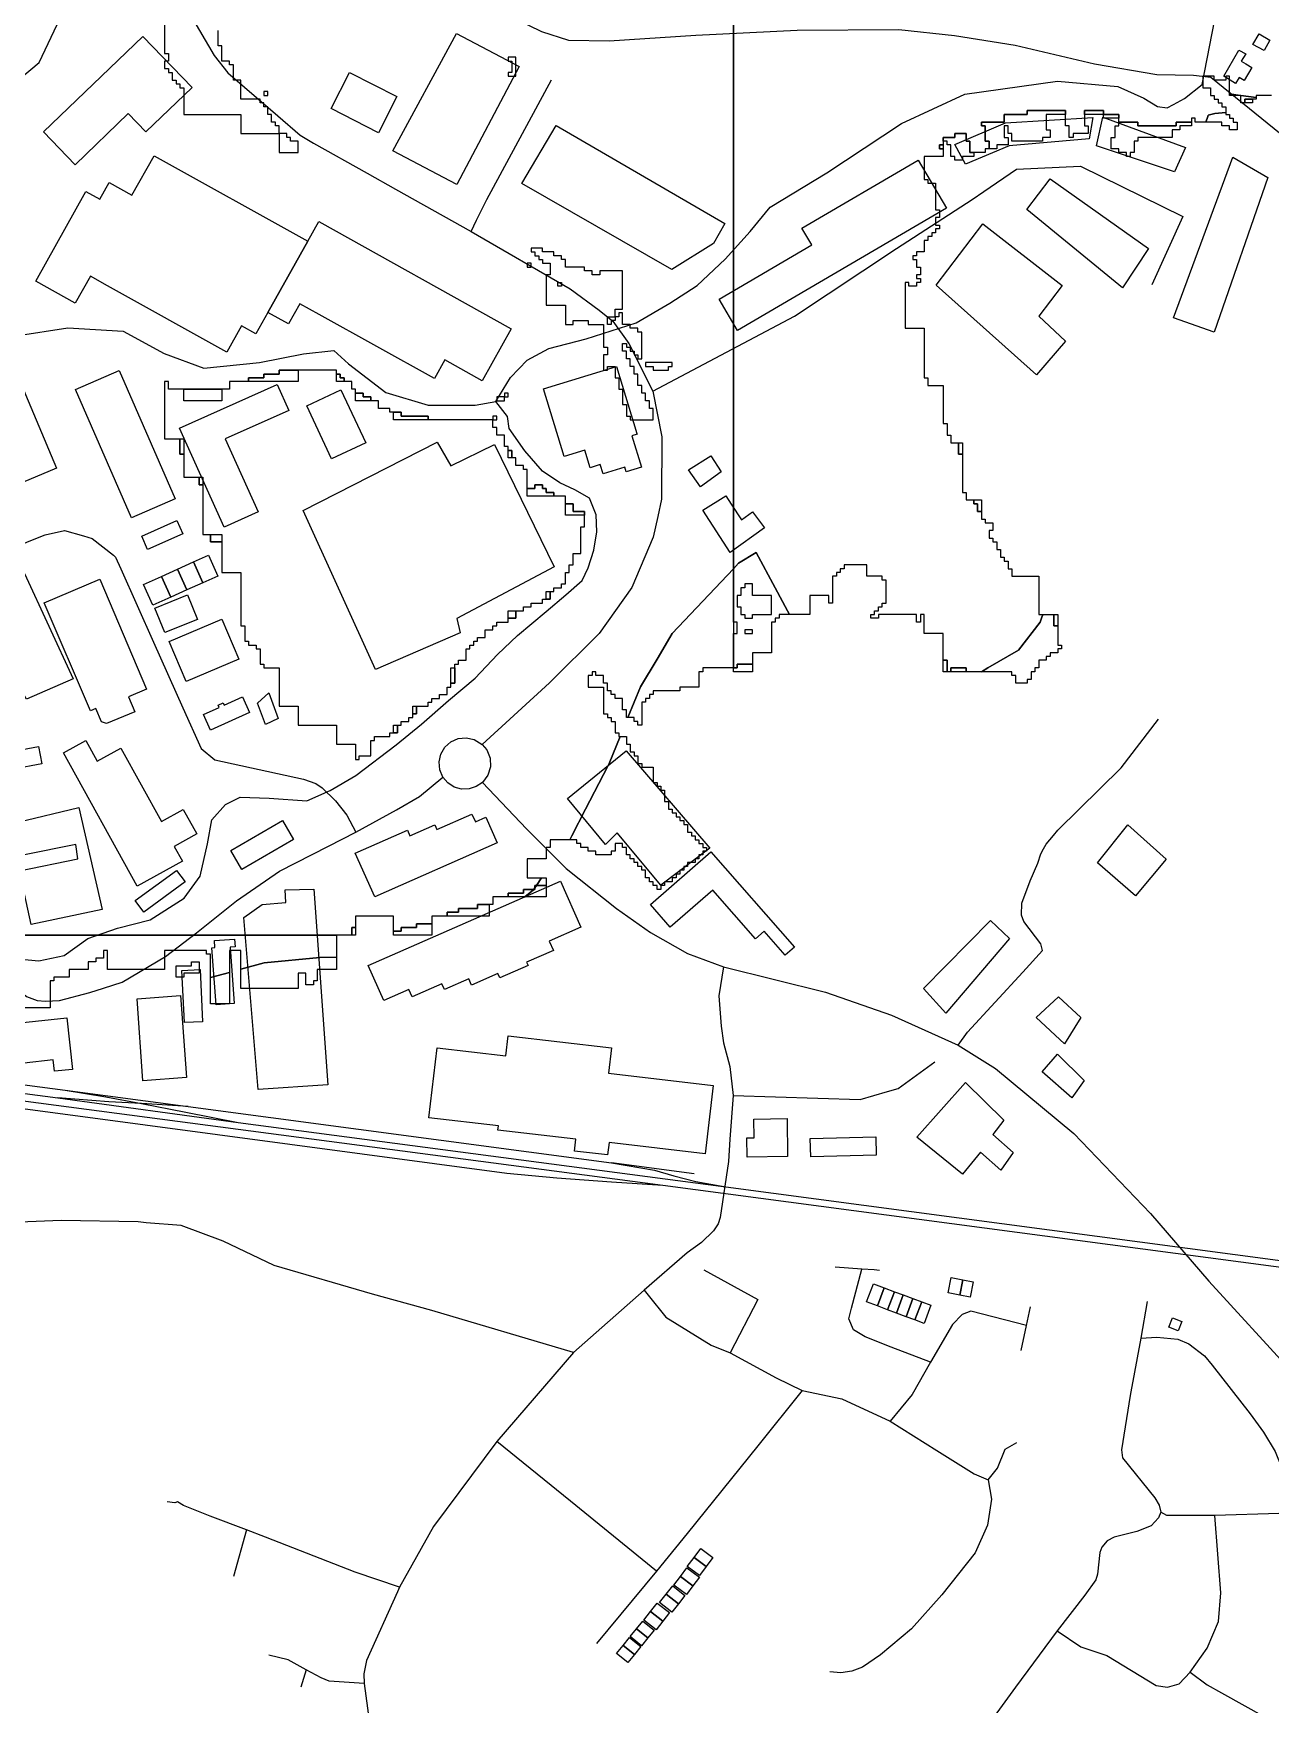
# Model space of a CAD drawing. Header units: metres. Extents: x 553506 to 563855, y 142925 to 150243.
# Drawn here: x 559633 to 560282, y 145597 to 146472 of the extents above; entities that cross this region are included whole.
import ezdxf

# ---------------------------------------------------------------- set-up
doc = ezdxf.new("R2010")
doc.units = ezdxf.units.M
for name, color, linetype in [('C-BUILDINGS', 8, 'Continuous'), ('C-FLOOD_ZONE_3', 150, 'Continuous'), ('C-RAILWAYS', 250, 'Continuous'), ('C-ROADS', 33, 'Continuous'), ('C-WATERWAYS', 5, 'Continuous')]:
    doc.layers.add(name, color=color, linetype=linetype)

msp = doc.modelspace()

# ---------------------------------------------------------------- linework, layer by layer
at = {"layer": 'C-BUILDINGS'}
for points in [[(559716.4156, 146444.1566), (559692.1954, 146420.8323), (559682.9035, 146430.438), (559655.1181, 146403.6864), (559638.5217, 146420.834), (559690.5275, 146470.8985), (559716.4156, 146444.1566)], [(559855.0717, 146393.3528), (559821.6347, 146410.9442), (559854.8803, 146472.3361), (559887.7467, 146455.0944), (559855.0717, 146393.3528)], [(560278.1006, 146463.5829), (560272.1956, 146466.5818), (560275.58, 146472.1968), (560281.1234, 146468.9082), (560278.1006, 146463.5829)], [(560266.1772, 146457.9687), (560268.4733, 146456.5489), (560271.6298, 146454.6774), (560267.7105, 146447.8215), (560265.1291, 146449.4216), (560263.0733, 146446.2745), (560256.9564, 146450.0126), (560264.8717, 146463.7267), (560268.5898, 146461.7837), (560266.1772, 146457.9687)], [(559814.0032, 146420.4456), (559789.2034, 146433.0859), (559798.8958, 146451.9854), (559823.6889, 146439.3338), (559814.0032, 146420.4456)], [(560188.3389, 146428.44), (560186.4456, 146417.162), (560144.5332, 146413.6073), (560121.5754, 146403.9099), (560116.0021, 146414.2207), (560142.6652, 146425.5249), (560188.3389, 146428.44)], [(560231.2536, 146399.8495), (560190.3069, 146413.5427), (560193.5858, 146428.6036), (560236.8518, 146412.7457), (560231.2536, 146399.8495)], [(559989.6159, 146362.4029), (559967.7932, 146348.8016), (559889.1092, 146393.7774), (559907.1991, 146424.1797), (559995.4656, 146372.858), (559989.6159, 146362.4029)], [(559749.8154, 146315.0414), (559742.2789, 146319.2368), (559734.5471, 146305.418), (559672.0781, 146340.183), (559663.0545, 146345.2004), (559655.1635, 146331.0985), (559634.4543, 146342.6312), (559660.7248, 146389.5698), (559667.9695, 146385.5322), (559672.8924, 146394.322), (559684.8553, 146387.6596), (559696.4432, 146408.3652), (559776.9662, 146363.5551), (559756.1162, 146326.3004), (559749.8154, 146315.0414)], [(560035.9004, 146370.422), (560096.7647, 146406.0974), (560111.6214, 146380.8724), (560002.1993, 146316.7389), (559992.519, 146333.177), (560041.0765, 146361.6347), (560035.9004, 146370.422)], [(560251.8788, 146315.9271), (560230.6271, 146323.5005), (560261.7709, 146407.5349), (560280.111, 146396.8879), (560251.8788, 146315.9271)], [(560203.8793, 146339.1278), (560153.8327, 146380.2289), (560166.087, 146396.3264), (560217.4956, 146359.7644), (560203.8793, 146339.1278)], [(559782.717, 146373.8287), (559883.6308, 146317.6673), (559868.393, 146290.4368), (559848.7934, 146301.3466), (559843.3405, 146291.6164), (559783.0409, 146325.1787), (559772.8642, 146330.8391), (559766.9477, 146320.2709), (559756.1162, 146326.3004), (559776.9662, 146363.5551), (559782.717, 146373.8287)], [(560160.0729, 146324.295), (560173.9906, 146311.2615), (560158.7786, 146293.5693), (560106.2959, 146340.5829), (560130.8052, 146372.7665), (560172.3272, 146340.3925), (560160.0729, 146324.295)], [(559645.3706, 146244.7266), (559617.5505, 146233.0107), (559596.1229, 146283.654), (559623.9427, 146295.3698), (559645.3706, 146244.7266)], [(559707.5317, 146228.6722), (559684.6222, 146218.7224), (559655.3015, 146285.9153), (559678.2038, 146295.8648), (559707.5317, 146228.6722)], [(559949.4931, 146262.9209), (559949.618, 146262.5018), (559946.7916, 146261.6347), (559951.8351, 146245.197), (559943.8545, 146242.756), (559943.1073, 146245.1924), (559931.7458, 146241.7224), (559930.2821, 146246.5073), (559924.9961, 146244.8959), (559922.1476, 146254.1786), (559911.285, 146250.8578), (559900.4421, 146286.2363), (559938.7595, 146297.9244), (559949.4931, 146262.9209)], [(559767.0653, 146274.8755), (559733.7781, 146259.9617), (559750.9585, 146221.8081), (559733.1905, 146213.8433), (559709.8495, 146265.7067), (559760.898, 146288.5628), (559767.0653, 146274.8755)], [(559807.4067, 146257.9214), (559789.4778, 146249.5173), (559776.4258, 146277.2479), (559794.3479, 146285.6406), (559807.4067, 146257.9214)], [(559851.8836, 146245.8487), (559874.7962, 146257.0348), (559906.0527, 146192.9083), (559855.1195, 146165.8806), (559856.8545, 146158.4441), (559812.4374, 146139.11), (559774.5757, 146222.4867), (559844.739, 146258.348), (559851.8836, 146245.8487)], [(559993.6149, 146242.7246), (559982.779, 146234.9524), (559976.5049, 146243.7389), (559988.1648, 146251.1027), (559993.6149, 146242.7246)], [(559998.8229, 146225.7243), (560004.3259, 146217.6706), (560010.0422, 146221.8554), (560016.298, 146213.4356), (559998.3634, 146200.5007), (559983.9922, 146222.7138), (559996.006, 146230.1665), (559998.8229, 146225.7243)], [(559711.4674, 146210.2743), (559693.0918, 146202.057), (559689.9512, 146209.0491), (559708.3268, 146217.2664), (559711.4674, 146210.2743)], [(559725.032, 146199.1208), (559729.9415, 146188.0989), (559722.0833, 146184.6381), (559717.1763, 146195.5821), (559725.032, 146199.1208)], [(559616.6609, 146184.4232), (559628.5099, 146189.5438), (559654.1328, 146134.2227), (559629.6778, 146123.5797), (559626.6715, 146128.9511), (559620.9963, 146126.8048), (559603.7393, 146142.2291), (559598.0379, 146156.2426), (559623.8025, 146167.9502), (559616.6609, 146184.4232)], [(559708.7758, 146191.7929), (559713.6811, 146180.9044), (559705.2173, 146177.1243), (559700.3131, 146187.9794), (559708.7758, 146191.7929)], [(559722.0833, 146184.6381), (559713.6811, 146180.9044), (559708.7758, 146191.7929), (559717.1763, 146195.5821), (559722.0833, 146184.6381)], [(559692.511, 146128.9265), (559682.9715, 146124.8792), (559686.2984, 146117.0692), (559671.5472, 146110.8122), (559668.8464, 146111.7522), (559665.8671, 146118.7272), (559663.0576, 146117.538), (559638.9137, 146174.0959), (559667.9738, 146186.4291), (559692.511, 146128.9265)], [(559705.2173, 146177.1243), (559695.8095, 146172.892), (559690.9053, 146183.7471), (559700.3131, 146187.9794), (559705.2173, 146177.1243)], [(559719.1766, 146165.4266), (559702.047, 146158.5168), (559696.8291, 146171.3655), (559713.9583, 146178.2864), (559719.1766, 146165.4266)], [(559740.8883, 146144.6207), (559713.3036, 146132.9673), (559704.4143, 146153.9046), (559731.9989, 146165.558), (559740.8883, 146144.6207)], [(559729.9883, 146120.4416), (559732.7335, 146121.6733), (559733.2669, 146120.4878), (559742.8338, 146124.7808), (559746.4919, 146116.6695), (559726.0203, 146107.4743), (559722.3399, 146115.6294), (559730.5064, 146119.3002), (559729.9883, 146120.4416)], [(559761.4568, 146113.5732), (559754.8004, 146110.3723), (559750.7069, 146121.464), (559756.5389, 146126.8875), (559761.4568, 146113.5732)], [(559621.8828, 146096.2362), (559635.8454, 146098.8402), (559637.5568, 146089.6778), (559622.7389, 146086.9137), (559623.838, 146081.0267), (559616.4603, 146079.6511), (559612.3364, 146101.6382), (559620.583, 146103.1854), (559621.8828, 146096.2362)], [(559666.659, 146091.2164), (559679.0156, 146098.0111), (559700.2833, 146059.5392), (559711.7392, 146065.8386), (559718.8308, 146053.0147), (559706.9758, 146046.5026), (559711.274, 146038.7228), (559687.6472, 146025.7234), (559649.0174, 146095.5988), (559660.6865, 146102.016), (559666.659, 146091.2164)], [(559961.918, 146026.1952), (559939.1994, 146053.6913), (559932.9435, 146047.5087), (559913.1289, 146071.5895), (559943.8657, 146096.5644), (559987.7243, 146045.5521), (559961.918, 146026.1952)], [(559669.2719, 146013.4215), (559632.0019, 146005.5301), (559625.8721, 146033.7766), (559656.439, 146039.9572), (559655.4589, 146047.4172), (559628.6143, 146042.0868), (559625.0826, 146059.1951), (559657.1049, 146066.9234), (559669.2719, 146013.4215)], [(559769.5429, 146050.0946), (559742.3827, 146034.4475), (559736.6399, 146044.3749), (559763.7931, 146060.0218), (559769.5429, 146050.0946)], [(559830.5363, 146052.1137), (559843.5273, 146057.849), (559844.6482, 146055.3128), (559863, 146063.4075), (559864.8202, 146059.3015), (559870.3117, 146061.7317), (559876.2382, 146048.3821), (559812.0694, 146020.0528), (559801.9082, 146042.965), (559829.2428, 146055.0229), (559830.5363, 146052.1137)], [(560210.8111, 146020.5479), (560190.7649, 146037.8757), (560206.6482, 146057.8371), (560226.7249, 146039.7536), (560210.8111, 146020.5479)], [(560031.995, 145993.6848), (560027.1881, 145989.4838), (560016.1657, 146002.0625), (560011.5695, 145998.0573), (559989.1839, 146023.6048), (559966.8909, 146004.168), (559956.5144, 146015.9989), (559988.1968, 146043.6302), (560031.995, 145993.6848)], [(559712.745, 146027.85), (559691.0039, 146012.0043), (559686.5413, 146018.0984), (559708.2823, 146033.9441), (559712.745, 146027.85)], [(559765.1708, 146023.8034), (559780.1075, 146024.1008), (559787.4935, 145921.5122), (559750.9585, 145919.2077), (559743.4603, 146009.2272), (559753.1582, 146016.0619), (559765.5466, 146017.1148), (559765.1708, 146023.8034)], [(559920.0747, 146004.1355), (559903.5358, 145996.8873), (559905.7185, 145991.9245), (559891.6774, 145985.7668), (559892.4451, 145984.021), (559877.6794, 145977.5515), (559876.6408, 145979.9121), (559862.8687, 145973.8742), (559861.4318, 145977.124), (559848.66, 145971.529), (559847.3285, 145974.5372), (559831.6728, 145967.6728), (559829.9496, 145971.5815), (559816.7777, 145965.8072), (559808.7254, 145984.0993), (559909.456, 146028.2465), (559920.0747, 146004.1355)], [(560144.7272, 145998.2762), (560111.4265, 145959.0739), (560099.6436, 145972.0294), (560134.6773, 146007.6906), (560144.7272, 145998.2762)], [(559728.112, 145997.1973), (559738.5726, 145997.9453), (559738.8658, 145993.9143), (559736.3745, 145993.7367), (559738.4942, 145964.2415), (559728.9548, 145963.5554), (559726.8048, 145993.3502), (559728.3749, 145993.4658), (559728.112, 145997.1973)], [(559721.9091, 145954.644), (559712.426, 145954.1712), (559711.0369, 145981.541), (559720.5196, 145982.0249), (559721.9091, 145954.644)], [(559713.3912, 145925.3636), (559690.6488, 145923.7219), (559687.5383, 145966.6535), (559710.2805, 145968.2952), (559713.3912, 145925.3636)], [(560173.4593, 145943.0432), (560158.7694, 145956.8094), (560170.4404, 145967.6465), (560182.0325, 145956.7776), (560173.4593, 145943.0432)], [(559653.6409, 145929.6619), (559644.3005, 145928.6483), (559643.6531, 145934.6272), (559628.4503, 145932.9863), (559626.1734, 145954.0513), (559650.7099, 145956.6944), (559653.6409, 145929.6619)], [(559881.9643, 145947.2778), (559936.1904, 145940.9293), (559934.6248, 145927.6359), (559989.4615, 145921.229), (559985.2526, 145885.4599), (559934.8589, 145891.3484), (559934.0827, 145884.8244), (559916.7302, 145886.8554), (559917.4598, 145893.0775), (559876.5986, 145897.8609), (559876.8529, 145900.028), (559840.4002, 145904.2922), (559844.7212, 145940.9884), (559880.7243, 145936.7771), (559881.9643, 145947.2778)], [(560177.3423, 145914.7271), (560161.9051, 145928.459), (560169.8703, 145937.6891), (560183.8123, 145923.9107), (560177.3423, 145914.7271)], [(560135.9219, 145895.4725), (560146.7197, 145886.0814), (560140.2495, 145876.8979), (560129.4518, 145886.2891), (560120.061, 145874.7663), (560096.1921, 145894.2347), (560121.5675, 145922.7166), (560141.6842, 145903.1314), (560135.9219, 145895.4725)], [(560028.3963, 145883.9761), (560007.1574, 145883.6821), (560007.0167, 145893.8171), (560010.8894, 145893.882), (560010.7476, 145903.6052), (560028.1203, 145903.8456), (560028.3963, 145883.9761)], [(560074.9281, 145884.6462), (560040.5261, 145883.9086), (560040.3181, 145893.5073), (560074.727, 145894.245), (560074.9281, 145884.6462)], [(560075.4739, 145805.8185), (560069.8329, 145807.9579), (560073.4022, 145817.318), (560079.0362, 145815.1785), (560075.4739, 145805.8185)], [(560080.8536, 145803.7601), (560075.4739, 145805.8185), (560079.0362, 145815.1785), (560084.4288, 145813.1539), (560080.8536, 145803.7601)], [(560089.0138, 145811.4602), (560085.434, 145801.9884), (560080.8536, 145803.7601), (560084.4288, 145813.1539), (560089.0138, 145811.4602)], [(560118.7195, 145811.4173), (560112.5566, 145812.572), (560114.0697, 145820.5771), (560120.2326, 145819.4224), (560118.7195, 145811.4173)], [(560124.1651, 145810.3849), (560118.7195, 145811.4173), (560120.2326, 145819.4224), (560125.7135, 145818.38), (560124.1651, 145810.3849)], [(560090.5304, 145800.0436), (560085.434, 145801.9884), (560089.0138, 145811.4602), (560094.0655, 145809.6031), (560090.5304, 145800.0436)], [(560098.7004, 145807.8776), (560095.1361, 145798.3618), (560090.5304, 145800.0436), (560094.0655, 145809.6031), (560098.7004, 145807.8776)], [(560099.9408, 145796.5748), (560095.1361, 145798.3618), (560098.7004, 145807.8776), (560103.4412, 145806.1221), (560099.9408, 145796.5748)], [(560235.0325, 145797.5238), (560233.0169, 145792.6306), (560228.1286, 145794.6262), (560230.1439, 145799.5306), (560235.0325, 145797.5238)], [(559982.2198, 145664.5028), (559975.8755, 145669.2359), (559979.3877, 145673.9197), (559985.7321, 145669.1866), (559982.2198, 145664.5028)], [(559985.7321, 145669.1866), (559979.3877, 145673.9197), (559982.907, 145678.6036), (559989.2443, 145673.8703), (559985.7321, 145669.1866)], [(559978.7936, 145659.0761), (559975.3886, 145654.5404), (559968.8438, 145659.4231), (559972.2484, 145663.9699), (559978.7936, 145659.0761)], [(559982.1982, 145663.6229), (559978.7936, 145659.0761), (559972.2484, 145663.9699), (559975.6604, 145668.5058), (559982.1982, 145663.6229)], [(559968.2896, 145659.0274), (559974.6579, 145653.9723), (559971.1779, 145649.6012), (559964.8095, 145654.6563), (559968.2896, 145659.0274)], [(559966.5221, 145645.0266), (559963.0238, 145640.5659), (559956.5723, 145645.5962), (559960.0706, 145650.0568), (559966.5221, 145645.0266)], [(559964.8095, 145654.6563), (559971.1779, 145649.6012), (559967.6975, 145645.2412), (559961.3291, 145650.2964), (559964.8095, 145654.6563)], [(559949.2079, 145636.5855), (559952.4876, 145640.6498), (559958.4847, 145635.8391), (559955.2049, 145631.7747), (559949.2079, 145636.5855)], [(559963.0238, 145640.5659), (559959.5256, 145636.1052), (559953.0737, 145641.1466), (559956.5723, 145645.5962), (559963.0238, 145640.5659)], [(559951.5022, 145627.3634), (559948.1232, 145623.1179), (559942.2284, 145627.7871), (559945.6075, 145632.0326), (559951.5022, 145627.3634)], [(559945.9281, 145632.5211), (559949.2079, 145636.5855), (559955.2049, 145631.7747), (559951.9321, 145627.7106), (559945.9281, 145632.5211)], [(559948.1232, 145623.1179), (559944.7441, 145618.8724), (559938.8494, 145623.5416), (559942.2284, 145627.7871), (559948.1232, 145623.1179)]]:
    msp.add_lwpolyline(points, close=True, dxfattribs=at)
at = {"layer": 'C-FLOOD_ZONE_3'}
for points in [[(560000, 146491.6596), (560000, 146362.4942), (560000, 146347.6771), (560000, 146346.2088), (560000, 146339.6427), (560000, 146299.8018), (560000, 146222.913), (560000, 146191.9716), (559967.94, 146157.97), (559966.7661, 146156), (559960, 146144.6457), (559951.35, 146130.13), (559944.7445, 146114), (559944, 146114), (559944, 146118), (559942, 146118), (559942, 146124), (559938, 146124), (559938, 146126), (559936, 146126), (559936, 146128), (559934, 146128), (559934, 146132), (559932, 146132), (559932, 146136), (559928, 146136), (559928, 146138), (559926, 146138), (559926, 146136), (559924, 146136), (559924, 146130), (559932, 146130), (559932, 146118), (559932, 146116), (559934, 146116), (559934, 146114), (559936, 146114), (559936, 146112), (559938, 146112), (559938, 146106), (559940, 146106), (559940, 146104), (559940.6493, 146104), (559934.9161, 146090), (559934.31, 146088.52), (559922.5855, 146066), (559915.2967, 146052), (559914.2555, 146050), (559904, 146050), (559904, 146046), (559902, 146046), (559902, 146040), (559892, 146040), (559892, 146030), (559899.4158, 146030), (559896.7949, 146026), (559896, 146026), (559896, 146024.7868), (559895.4845, 146024), (559890, 146024), (559890, 146022), (559882, 146022), (559882, 146020), (559876, 146020), (559874, 146020), (559874, 146016), (559872, 146016), (559866, 146016), (559866, 146014), (559860, 146014), (559856, 146014), (559856, 146012), (559850, 146012), (559850, 146010), (559842, 146010), (559842, 146006), (559840, 146006), (559834, 146006), (559834, 146004), (559826, 146004), (559826, 146002), (559822, 146002), (559822, 146010), (559816, 146010), (559812, 146010), (559804, 146010), (559802, 146010), (559802, 146004), (559800, 146004), (559800, 146000), (559796, 146000), (559792, 146000), (559774, 146000), (559770, 146000), (559742, 146000), (559696, 146000), (559695.7933, 146000), (559683.4113, 146000), (559682, 146000), (559679.9741, 146000), (559678.1356, 146000), (559650, 146000), (559644.2889, 146000), (559625.1013, 146000)], [(560282, 146440), (560278, 146440), (560274, 146440), (560274, 146438.8424), (560266, 146439.9508), (560266, 146440), (560265.645, 146440), (560260, 146440.7822), (560260, 146448), (560260, 146450), (560258, 146450), (560258, 146448), (560252, 146448), (560252, 146450), (560250, 146450), (560248, 146450), (560246, 146450), (560246, 146444), (560250, 146444), (560250, 146440), (560252, 146440), (560252, 146438), (560254, 146438), (560254, 146436), (560256, 146436), (560256, 146434), (560258, 146434), (560258, 146431.1024), (560252.36, 146430.42), (560248.8003, 146429.6714), (560248.61, 146428.91), (560247.5591, 146426), (560242, 146426), (560242, 146428), (560240, 146428), (560240, 146426), (560238, 146426), (560232, 146426), (560232, 146424), (560212, 146424), (560212, 146426), (560202, 146426), (560202, 146428), (560202, 146430), (560194, 146430), (560194, 146432), (560184, 146432), (560184, 146430), (560184, 146424), (560186, 146424), (560186, 146420), (560178, 146420), (560178, 146418), (560176, 146418), (560176, 146424), (560174, 146424), (560174, 146430), (560174, 146432), (560154, 146432), (560154, 146430), (560142, 146430), (560142, 146426), (560130, 146426), (560130, 146424), (560132, 146424), (560132, 146416), (560134, 146416), (560134, 146412), (560132, 146412), (560132, 146410), (560126, 146410), (560124, 146410), (560124, 146416), (560122, 146416), (560122, 146420), (560116, 146420), (560116, 146418), (560110, 146418), (560110, 146416), (560110, 146414), (560108, 146414), (560108, 146412), (560110, 146412), (560110, 146408), (560100, 146408), (560100, 146396), (560102, 146396), (560102, 146394), (560106, 146394), (560106, 146380), (560108, 146380), (560108, 146376), (560106, 146376), (560106, 146372), (560108, 146372), (560108, 146370), (560106, 146370), (560106, 146368), (560104, 146368), (560104, 146366), (560102, 146366), (560102, 146364), (560100, 146364), (560100, 146360), (560100, 146358), (560098, 146358), (560096, 146358), (560096, 146356), (560094, 146356), (560094, 146354), (560096, 146354), (560096, 146350), (560098, 146350), (560098, 146346), (560096, 146346), (560096, 146344), (560098, 146344), (560098, 146342), (560096, 146342), (560096, 146340), (560092, 146340), (560092, 146342), (560090, 146342), (560090, 146318), (560092, 146318), (560100, 146318), (560100, 146294), (560100, 146292), (560102, 146292), (560102, 146288), (560104, 146288), (560110, 146288), (560110, 146286), (560110, 146272), (560110, 146268), (560112, 146268), (560112, 146262), (560114, 146262), (560114, 146258), (560118, 146258), (560118, 146252), (560120, 146252), (560120, 146244), (560120, 146234), (560120, 146232), (560122, 146232), (560122, 146228), (560124, 146228), (560126, 146228), (560126, 146226), (560128, 146226), (560128, 146222), (560130, 146222), (560130, 146220), (560130, 146218), (560132, 146218), (560132, 146216), (560134, 146216), (560136, 146216), (560136, 146212), (560134, 146212), (560134, 146208), (560136, 146208), (560136, 146206), (560138, 146206), (560138, 146204), (560138, 146202), (560140, 146202), (560140, 146200), (560140, 146198), (560142, 146198), (560142, 146196), (560144, 146196), (560144, 146192), (560146, 146192), (560146, 146190), (560146, 146188), (560160, 146188), (560160, 146184), (560160, 146170), (560160, 146168), (560162.1473, 146168), (560161.4953, 146166), (560160.84, 146163.99), (560149.47, 146149.36), (560133.409, 146140), (560129.9772, 146138), (560126, 146138), (560124, 146138), (560122, 146138), (560122, 146138), (560122, 146140), (560114, 146140), (560114, 146138), (560112, 146138), (560112, 146144), (560110, 146144), (560110, 146152), (560110, 146154), (560110, 146158), (560108, 146158), (560100, 146158), (560100, 146168), (560098, 146168), (560098, 146164), (560096, 146164), (560096, 146168), (560092, 146168), (560090, 146168), (560088, 146168), (560084, 146168), (560082, 146168), (560080, 146168), (560076, 146168), (560076, 146166), (560072, 146166), (560072, 146168), (560074, 146168), (560074, 146170), (560076, 146170), (560076, 146172), (560078, 146172), (560078, 146174), (560080, 146174), (560080, 146186), (560078, 146186), (560078, 146188), (560070, 146188), (560070, 146194), (560058, 146194), (560058, 146192), (560056, 146192), (560056, 146190), (560054, 146190), (560054, 146188), (560052, 146188), (560052, 146174), (560050, 146174), (560050, 146178), (560046, 146178), (560040, 146178), (560040, 146176), (560040, 146168), (560029.4775, 146168), (560028.4039, 146170), (560022, 146181.9296), (560021.9622, 146182), (560012.0189, 146200.5233), (560002.78, 146194.92), (560000, 146191.9716), (560000, 146222.913), (560000, 146299.8018), (560000, 146339.6427), (560000, 146346.2088), (560000, 146347.6771), (560000, 146362.4942), (560000, 146491.6596)], [(559702, 146480), (559702, 146462), (559704, 146462), (559704, 146458), (559702, 146458), (559702, 146454), (559704, 146454), (559704, 146452), (559706, 146452), (559706, 146448), (559708, 146448), (559708, 146446), (559710, 146446), (559710, 146444), (559712, 146444), (559712, 146430), (559742, 146430), (559742, 146420), (559762, 146420), (559762, 146424), (559760, 146424), (559760, 146426), (559760, 146426), (559758, 146426), (559758, 146430), (559756, 146430), (559756, 146434), (559754, 146434), (559754, 146436), (559752, 146436), (559752, 146438), (559742, 146438), (559742, 146448), (559738, 146448), (559738, 146456), (559736, 146456), (559736, 146458), (559732, 146458), (559732, 146460), (559732, 146466), (559730, 146466), (559730, 146474)], [(559625.1013, 146000), (559644.2889, 146000), (559650, 146000), (559678.1356, 146000), (559679.9741, 146000), (559683.4113, 146000), (559695.7933, 146000), (559696, 146000), (559742, 146000), (559772, 146000), (559792, 146000), (559792, 145988.5245), (559783.3, 145988.24), (559754.18, 145985.42), (559742, 145982.103), (559742, 145992), (559736, 145992), (559736, 145980.469), (559726, 145977.7457), (559726, 145990), (559724, 145990), (559724, 145992), (559702, 145992), (559702, 145982), (559672, 145982), (559672, 145992), (559670, 145992), (559670, 145988), (559666, 145988), (559666, 145986), (559662, 145986), (559662, 145984), (559662, 145982), (559660, 145982), (559652, 145982), (559652, 145978), (559644, 145978), (559644, 145976), (559642, 145976), (559642, 145962), (559622, 145962)]]:
    msp.add_lwpolyline(points, dxfattribs=at)
for points in [[(559882, 146458), (559884, 146458), (559884, 146452), (559882, 146452), (559882, 146450), (559886, 146450), (559886, 146460), (559882, 146460), (559882, 146458)], [(559754, 146440), (559756, 146440), (559756, 146442), (559754, 146442), (559754, 146440)], [(560260, 146440.7822), (560265.645, 146440), (560260, 146440), (560260, 146440.7822)], [(560268, 146436), (560266, 146436), (560266, 146438), (560266, 146439.9508), (560274, 146438.8424), (560274, 146438), (560272, 146438), (560268, 146438), (560268, 146436)], [(560268, 146438), (560272, 146438), (560272, 146436), (560270, 146436), (560268, 146436), (560268, 146438)], [(560142, 146430), (560154, 146430), (560154, 146432), (560174, 146432), (560174, 146430), (560164, 146430), (560164, 146422), (560166, 146422), (560166, 146418), (560162, 146418), (560162, 146416), (560146, 146416), (560146, 146420), (560144, 146420), (560144, 146424), (560142, 146424), (560142, 146418), (560144, 146418), (560144, 146414), (560138, 146414), (560138, 146412), (560134, 146412), (560134, 146416), (560132, 146416), (560132, 146424), (560130, 146424), (560130, 146426), (560142, 146426), (560142, 146430)], [(560184, 146432), (560194, 146432), (560194, 146430), (560184, 146430), (560184, 146432)], [(560194, 146428), (560194, 146430), (560202, 146430), (560202, 146428), (560194, 146428)], [(560232, 146426), (560238, 146426), (560240, 146426), (560240, 146424), (560234, 146424), (560234, 146422), (560230, 146422), (560230, 146418), (560212, 146418), (560212, 146416), (560210, 146416), (560210, 146410), (560208, 146410), (560208, 146408), (560206, 146408), (560206, 146410), (560202, 146410), (560202, 146412), (560198, 146412), (560198, 146418), (560200, 146418), (560200, 146424), (560202, 146424), (560202, 146426), (560212, 146426), (560212, 146424), (560232, 146424), (560232, 146426)], [(560248.61, 146428.91), (560248.8003, 146429.6714), (560252.36, 146430.42), (560258, 146431.1024), (560258, 146430), (560260, 146430), (560260, 146428), (560262, 146428), (560262, 146426), (560264, 146426), (560264, 146422), (560260, 146422), (560260, 146424), (560256, 146424), (560256, 146426), (560250, 146426), (560247.5591, 146426), (560248.61, 146428.91)], [(559762, 146410), (559772, 146410), (559772, 146414), (559772, 146416), (559768, 146416), (559768, 146418), (559766, 146418), (559766, 146420), (559762, 146420), (559762, 146410)], [(560122, 146416), (560124, 146416), (560124, 146410), (560126, 146410), (560126, 146408), (560120, 146408), (560120, 146406), (560116, 146406), (560116, 146408), (560114, 146408), (560114, 146414), (560112, 146414), (560112, 146416), (560110, 146416), (560110, 146418), (560116, 146418), (560116, 146420), (560122, 146420), (560122, 146416)], [(560110, 146414), (560110, 146412), (560108, 146412), (560108, 146414), (560110, 146414)], [(559932, 146304), (559932, 146296), (559934, 146296), (559934, 146298), (559938, 146298), (559938, 146292), (559940, 146292), (559940, 146286), (559942, 146286), (559942, 146278), (559944, 146278), (559944, 146272), (559946, 146272), (559946, 146270), (559958, 146270), (559958, 146276), (559956, 146276), (559956, 146280), (559954, 146280), (559954, 146284), (559952, 146284), (559952, 146288), (559950, 146288), (559950, 146294), (559948, 146294), (559948, 146298), (559946, 146298), (559946, 146302), (559944, 146302), (559944, 146306), (559942, 146306), (559942, 146310), (559944, 146310), (559944, 146308), (559946, 146308), (559946, 146306), (559948, 146306), (559948, 146304), (559950, 146304), (559950, 146302), (559952, 146302), (559952, 146314), (559952, 146316), (559950, 146316), (559950, 146318), (559948, 146318), (559946, 146318), (559946, 146320), (559942, 146320), (559942, 146326), (559940, 146326), (559940, 146324), (559938, 146324), (559938, 146326), (559938, 146328), (559940, 146328), (559942, 146328), (559942, 146330), (559942, 146348), (559930, 146348), (559930, 146346), (559926, 146346), (559926, 146348), (559922, 146348), (559922, 146350), (559918, 146350), (559912, 146350), (559912, 146354), (559910, 146354), (559910, 146356), (559906, 146356), (559906, 146358), (559900, 146358), (559900, 146360), (559896, 146360), (559894, 146360), (559894, 146358), (559896, 146358), (559896, 146356), (559898, 146356), (559898, 146354), (559900, 146354), (559900, 146352), (559904, 146352), (559904, 146346), (559902, 146346), (559902, 146330), (559912, 146330), (559912, 146320), (559916, 146320), (559916, 146322), (559924, 146322), (559924, 146320), (559932, 146320), (559932, 146312), (559932, 146308), (559934, 146308), (559934, 146304), (559932, 146304)], [(559894, 146350), (559894, 146352), (559892, 146352), (559892, 146350), (559894, 146350)], [(559910, 146340), (559908, 146340), (559908, 146342), (559910, 146342), (559910, 146340)], [(559934, 146320), (559934, 146324), (559938, 146324), (559938, 146322), (559936, 146322), (559936, 146320), (559934, 146320)], [(559872, 146270), (559840, 146270), (559840, 146272), (559826, 146272), (559826, 146274), (559822, 146274), (559820, 146274), (559820, 146276), (559814, 146276), (559814, 146280), (559810, 146280), (559810, 146282), (559806, 146282), (559806, 146284), (559802, 146284), (559802, 146286), (559800, 146286), (559800, 146290), (559796, 146290), (559796, 146292), (559794, 146292), (559794, 146294), (559792, 146294), (559792, 146296), (559786, 146296), (559782, 146296), (559772, 146296), (559762, 146296), (559762, 146294), (559756, 146294), (559754, 146294), (559754, 146292), (559746, 146292), (559746, 146290), (559744, 146290), (559736, 146290), (559736, 146286), (559732, 146286), (559712, 146286), (559710, 146286), (559704, 146286), (559704, 146290), (559702, 146290), (559702, 146260), (559704, 146260), (559710, 146260), (559710, 146252), (559712, 146252), (559712, 146242), (559712, 146240), (559720, 146240), (559720, 146236), (559722, 146236), (559722, 146234), (559722, 146222), (559722, 146216), (559722, 146210), (559726, 146210), (559726, 146206), (559732, 146206), (559732, 146202), (559732, 146192), (559732, 146190), (559742, 146190), (559742, 146164), (559742, 146162), (559744, 146162), (559744, 146154), (559746, 146154), (559746, 146152), (559750, 146152), (559750, 146150), (559752, 146150), (559752, 146142), (559754, 146142), (559754, 146140), (559762, 146140), (559762, 146120), (559764, 146120), (559772, 146120), (559772, 146110), (559792, 146110), (559792, 146100), (559802, 146100), (559802, 146094), (559802, 146092), (559804, 146092), (559804, 146094), (559810, 146094), (559810, 146100), (559810, 146102), (559812, 146102), (559812, 146104), (559816, 146104), (559820, 146104), (559820, 146106), (559822, 146106), (559824, 146106), (559824, 146110), (559826, 146110), (559826, 146112), (559830, 146112), (559830, 146114), (559832, 146114), (559832, 146116), (559834, 146116), (559834, 146120), (559840, 146120), (559840, 146122), (559842, 146122), (559842, 146124), (559846, 146124), (559846, 146126), (559850, 146126), (559850, 146130), (559852, 146130), (559852, 146132), (559854, 146132), (559854, 146140), (559854, 146142), (559856, 146142), (559856, 146144), (559860, 146144), (559860, 146150), (559862, 146150), (559862, 146152), (559864, 146152), (559864, 146154), (559866, 146154), (559866, 146156), (559870, 146156), (559870, 146160), (559872, 146160), (559874, 146160), (559874, 146162), (559876, 146162), (559876, 146164), (559882, 146164), (559882, 146166), (559886, 146166), (559886, 146170), (559890, 146170), (559890, 146172), (559894, 146172), (559894, 146174), (559900, 146174), (559900, 146176), (559902, 146176), (559904, 146176), (559904, 146180), (559906, 146180), (559906, 146182), (559910, 146182), (559910, 146184), (559912, 146184), (559912, 146190), (559914, 146190), (559914, 146194), (559916, 146194), (559916, 146200), (559920, 146200), (559920, 146214), (559922, 146214), (559922, 146220), (559922, 146222), (559920, 146222), (559916, 146222), (559916, 146224), (559916, 146226), (559912, 146226), (559912, 146230), (559906, 146230), (559906, 146232), (559904, 146232), (559902, 146232), (559902, 146234), (559900, 146234), (559900, 146236), (559896, 146236), (559896, 146234), (559892, 146234), (559892, 146240), (559892, 146242), (559892, 146244), (559890, 146244), (559890, 146246), (559886, 146246), (559886, 146250), (559884, 146250), (559884, 146252), (559884, 146254), (559882, 146254), (559882, 146256), (559880, 146256), (559880, 146262), (559876, 146262), (559876, 146266), (559874, 146266), (559874, 146270), (559872, 146270)], [(559754, 146292), (559754, 146294), (559756, 146294), (559762, 146294), (559762, 146296), (559772, 146296), (559772, 146290), (559746, 146290), (559746, 146292), (559754, 146292)], [(559794, 146292), (559796, 146292), (559796, 146290), (559792, 146290), (559792, 146294), (559794, 146294), (559794, 146292)], [(559966, 146296), (559966, 146298), (559968, 146298), (559968, 146300), (559954, 146300), (559954, 146298), (559958, 146298), (559958, 146296), (559966, 146296)], [(559732, 146280), (559712, 146280), (559712, 146286), (559732, 146286), (559732, 146280)], [(559806, 146284), (559806, 146282), (559810, 146282), (559810, 146280), (559802, 146280), (559802, 146284), (559806, 146284)], [(559876, 146282), (559876, 146280), (559880, 146280), (559880, 146282), (559876, 146282)], [(559882, 146282), (559882, 146284), (559880, 146284), (559880, 146282), (559882, 146282)], [(559826, 146274), (559826, 146272), (559840, 146272), (559840, 146270), (559822, 146270), (559822, 146274), (559826, 146274)], [(559874, 146272), (559874, 146270), (559876, 146270), (559876, 146272), (559874, 146272)], [(559710, 146260), (559712, 146260), (559712, 146252), (559710, 146252), (559710, 146260)], [(559884, 146250), (559882, 146250), (559882, 146254), (559884, 146254), (559884, 146252), (559884, 146250)], [(560118, 146258), (560120, 146258), (560120, 146252), (560118, 146252), (560118, 146258)], [(559720, 146236), (559720, 146240), (559722, 146240), (559722, 146236), (559720, 146236)], [(559900, 146234), (559902, 146234), (559902, 146232), (559904, 146232), (559906, 146232), (559906, 146230), (559904, 146230), (559892, 146230), (559892, 146234), (559896, 146234), (559896, 146236), (559900, 146236), (559900, 146234)], [(559916, 146226), (559916, 146224), (559916, 146222), (559920, 146222), (559922, 146222), (559922, 146220), (559912, 146220), (559912, 146226), (559916, 146226)], [(560128, 146222), (560128, 146226), (560126, 146226), (560126, 146228), (560130, 146228), (560130, 146222), (560128, 146222)], [(559726, 146210), (559732, 146210), (559732, 146206), (559726, 146206), (559726, 146210)], [(560002, 146142), (560002, 146140), (560000, 146140), (560000, 146152), (560000, 146154), (560000, 146158), (560002, 146158), (560002, 146164), (560000, 146164), (560000, 146168), (560000, 146191.9716), (560002.78, 146194.92), (560012.0189, 146200.5233), (560021.9622, 146182), (560022, 146181.9296), (560028.4039, 146170), (560029.4775, 146168), (560026, 146168), (560024, 146168), (560024, 146166), (560022, 146166), (560022, 146164), (560020, 146164), (560020, 146148), (560010, 146148), (560010, 146142), (560008, 146142), (560002, 146142)], [(559956, 146126), (559956, 146124), (559954, 146124), (559954, 146122), (559952, 146122), (559952, 146112), (559952, 146110), (559950, 146110), (559950, 146112), (559948, 146112), (559948, 146114), (559944.7445, 146114), (559951.35, 146130.13), (559960, 146144.6457), (559966.7661, 146156), (559967.94, 146157.97), (560000, 146191.9716), (560000, 146168), (560000, 146154), (560000, 146152), (560000, 146150), (560000, 146140), (559984, 146140), (559984, 146138), (559982, 146138), (559982, 146130), (559972, 146130), (559972, 146128), (559970, 146128), (559958, 146128), (559958, 146126), (559956, 146126)], [(560002, 146172), (560004, 146172), (560004, 146168), (560006, 146168), (560006, 146166), (560010, 146166), (560010, 146168), (560020, 146168), (560020, 146178), (560010, 146178), (560010, 146184), (560006, 146184), (560006, 146182), (560004, 146182), (560004, 146178), (560002, 146178), (560002, 146172)], [(559902, 146180), (559904, 146180), (559904, 146176), (559902, 146176), (559902, 146180)], [(559886, 146170), (559886, 146166), (559882, 146166), (559882, 146170), (559886, 146170)], [(560168, 146168), (560168, 146162), (560170, 146162), (560170, 146154), (560170, 146152), (560172, 146152), (560172, 146150), (560170, 146150), (560170, 146148), (560168, 146148), (560166, 146148), (560166, 146146), (560164, 146146), (560164, 146144), (560162, 146144), (560160, 146144), (560160, 146142), (560160, 146140), (560158, 146140), (560158, 146138), (560156, 146138), (560156, 146134), (560154, 146134), (560154, 146132), (560148, 146132), (560148, 146136), (560146, 146136), (560146, 146138), (560144, 146138), (560138, 146138), (560134, 146138), (560129.9772, 146138), (560133.409, 146140), (560149.47, 146149.36), (560160.84, 146163.99), (560161.4953, 146166), (560162.1473, 146168), (560168, 146168)], [(560168, 146168), (560170, 146168), (560170, 146162), (560168, 146162), (560168, 146168)], [(560010, 146158), (560010, 146160), (560006, 146160), (560006, 146158), (560010, 146158)], [(559854, 146132), (559852, 146132), (559852, 146140), (559854, 146140), (559854, 146132)], [(560008, 146142), (560010, 146142), (560010, 146138), (560008, 146138), (560000, 146138), (560000, 146140), (560002, 146140), (560002, 146142), (560008, 146142)], [(560110, 146138), (560110, 146144), (560112, 146144), (560112, 146138), (560110, 146138)], [(560122, 146138), (560116, 146138), (560114, 146138), (560114, 146140), (560122, 146140), (560122, 146138)], [(559834, 146116), (559832, 146116), (559832, 146120), (559834, 146120), (559834, 146116)], [(559824, 146106), (559822, 146106), (559822, 146110), (559824, 146110), (559824, 146106)], [(559944, 146100), (559946, 146100), (559946, 146096), (559948, 146096), (559948, 146094), (559950, 146094), (559950, 146090), (559952, 146090), (559952, 146088), (559958, 146088), (559958, 146080), (559960, 146080), (559960, 146078), (559962, 146078), (559962, 146076), (559964, 146076), (559964, 146074), (559964, 146072), (559964, 146070), (559966, 146070), (559966, 146066), (559968, 146066), (559968, 146064), (559970, 146064), (559970, 146062), (559972, 146062), (559972, 146060), (559974, 146060), (559974, 146058), (559976, 146058), (559976, 146054), (559978, 146054), (559978, 146052), (559980, 146052), (559980, 146050), (559982, 146050), (559982, 146048), (559984, 146048), (559984, 146046), (559986, 146046), (559986, 146044), (559984, 146044), (559984, 146042), (559982, 146042), (559982, 146040), (559980, 146040), (559980, 146038), (559976, 146038), (559976, 146036), (559974, 146036), (559974, 146034), (559972, 146034), (559972, 146032), (559970, 146032), (559970, 146030), (559968, 146030), (559968, 146028), (559964, 146028), (559964, 146026), (559962, 146026), (559962, 146024), (559960, 146024), (559960, 146026), (559958, 146026), (559958, 146028), (559956, 146028), (559956, 146030), (559954, 146030), (559954, 146034), (559952, 146034), (559952, 146036), (559950, 146036), (559950, 146038), (559948, 146038), (559948, 146040), (559946, 146040), (559946, 146042), (559944, 146042), (559944, 146046), (559942, 146046), (559942, 146048), (559940, 146048), (559938, 146048), (559938, 146044), (559936, 146044), (559936, 146042), (559928, 146042), (559928, 146044), (559924, 146044), (559924, 146046), (559920, 146046), (559920, 146048), (559918, 146048), (559918, 146050), (559914.2555, 146050), (559915.2967, 146052), (559922.5855, 146066), (559934.31, 146088.52), (559934.9161, 146090), (559940.6493, 146104), (559944, 146104), (559944, 146100)], [(559890, 146024), (559895.4845, 146024), (559895.36, 146023.81), (559890.7981, 146020), (559882, 146020), (559882, 146022), (559890, 146022), (559890, 146024)], [(559890.7981, 146020), (559895.36, 146023.81), (559895.4845, 146024), (559896, 146024), (559896, 146024.7868), (559896.7949, 146026), (559902, 146026), (559902, 146020), (559890.7981, 146020)], [(559896, 146024.7868), (559896, 146024), (559895.4845, 146024), (559896, 146024.7868)], [(559896, 146026), (559896.7949, 146026), (559896, 146024.7868), (559896, 146026)], [(559902, 146026), (559896.7949, 146026), (559899.4158, 146030), (559902, 146030), (559902, 146026)], [(559872, 146010), (559860, 146010), (559850, 146010), (559850, 146012), (559856, 146012), (559856, 146014), (559860, 146014), (559866, 146014), (559866, 146016), (559872, 146016), (559872, 146010)], [(559842, 146006), (559842, 146000), (559822, 146000), (559822, 146002), (559826, 146002), (559826, 146004), (559834, 146004), (559834, 146006), (559840, 146006), (559842, 146006)], [(559800, 146004), (559802, 146004), (559802, 146000), (559800, 146000), (559800, 146004)], [(559776, 145980), (559772, 145980), (559772, 145972), (559742, 145972), (559742, 145982.103), (559754.18, 145985.42), (559783.3, 145988.24), (559792, 145988.5245), (559792, 145982), (559782, 145982), (559782, 145976), (559780, 145976), (559780, 145974), (559776, 145974), (559776, 145980)], [(559716, 145984), (559716, 145986), (559720, 145986), (559720, 145980), (559712, 145980), (559712, 145978), (559708, 145978), (559708, 145984), (559716, 145984)], [(559736, 145964), (559726, 145964), (559726, 145977.7457), (559736, 145980.469), (559736, 145964)]]:
    msp.add_lwpolyline(points, close=True, dxfattribs=at)
at = {"layer": 'C-RAILWAYS'}
for points in [[(559318.9894, 145962.2936), (559649.8049, 145918.7356), (559671.2529, 145915.217), (559689.8918, 145911.8451), (559713.1572, 145907.2368), (559740.4977, 145901.8093)], [(559963.0324, 145868.8301), (559317.8215, 145953.9433)], [(559318.3425, 145957.6657), (559645.978, 145914.7212), (559740.4977, 145901.8093)], [(559963.0324, 145868.8301), (559936.1673, 145870.6541), (559907.4961, 145872.7559), (559881.3285, 145875.0915), (559691.723, 145900.4048), (559317.3295, 145950.411)], [(559649.8049, 145918.7356), (559714.402, 145910.1693), (559936.2304, 145880.762), (559958.6793, 145876.7861), (559968.8051, 145873.9181), (559980.4289, 145871.0077), (559995.9814, 145868.164)], [(559714.402, 145910.1693), (559689.8918, 145911.8451), (559672.6799, 145912.7349), (559645.978, 145914.7212)], [(559740.4977, 145901.8093), (559995.9814, 145868.164)], [(559979.5347, 145875.0201), (559936.2304, 145880.762)], [(562383.6315, 145625.2266), (561742.2845, 145671.5305), (561129.0508, 145717.3353), (561061.6079, 145724.1143), (560986.3174, 145733.1303), (559963.0324, 145868.8301)], [(559995.9814, 145868.164), (560988.6722, 145736.3316)]]:
    msp.add_lwpolyline(points, dxfattribs=at)
at = {"layer": 'C-ROADS'}
for points in [[(559702.1163, 146506.4181), (559710.7387, 146490.225), (559727.9959, 146460.8219), (559735.167, 146451.729), (559761.3208, 146429.2695), (559773.0685, 146419.1837), (559779.9607, 146415.0128), (559808.1516, 146399.2502), (559823.0338, 146390.9205), (559862.6484, 146368.7576), (559914.4642, 146338.5939), (559929.6509, 146327.458), (559936.8119, 146321.6262)], [(560241.0475, 146450.4291), (560221.9088, 146450.8117), (560189.2165, 146456.3702), (560147.6895, 146466.0388), (560115.973, 146471.2609), (560086.7669, 146474.2464), (560033.3977, 146473.9084), (559980.2637, 146471.4079), (559934.978, 146468.3955), (559913.7568, 146468.7367), (559899.5945, 146473.2599), (559885.6468, 146480.1048), (559840.2131, 146490.6226), (559809.9173, 146497.6271), (559750.3551, 146507.3278), (559740.6624, 146506.8817), (559729.0228, 146501.5782), (559715.8716, 146493.1559), (559710.7387, 146490.225)], [(559862.6484, 146368.7576), (559865.4818, 146374.5666), (559870.8201, 146385.5064), (559904.6917, 146448.1201)], [(560250.1769, 146449.4338), (560241.0475, 146450.4291)], [(560786.6501, 146081.6054), (560762.2978, 146101.9349), (560731.6092, 146124.2813), (560686.7125, 146153.9077), (560680.1443, 146157.52), (560660.6238, 146168.2845), (560653.367, 146171.3299), (560626.8986, 146182.4227), (560572.9302, 146207.6373), (560540.0107, 146223.5375), (560518.528, 146237.1351), (560495.743, 146254.1424), (560489.5717, 146258.9359), (560467.9257, 146275.7563), (560423.3083, 146310.4244), (560343.0867, 146374.7005), (560304.9057, 146404.8624), (560300.0582, 146408.9295), (560250.1769, 146449.4338)], [(559957.7428, 146285.0258), (559963.7491, 146288.2067), (560032.0284, 146324.3124), (560085.5457, 146359.681), (560125.1887, 146385.3576), (560131.3166, 146389.5665), (560148.3857, 146401.2952), (560181.9449, 146402.9311), (560235.5913, 146376.4671), (560219.3016, 146340.6437)], [(559936.8119, 146321.6262), (559945.2644, 146310.0248)], [(559945.2644, 146310.0248), (559957.7428, 146285.0258), (559962.578, 146261.1244), (559962.3869, 146228.3964), (559960.4115, 146219.2863), (559958.0696, 146208.473), (559946.8124, 146182.1008), (559929.6341, 146158.1153), (559903.7375, 146132.2337), (559868.3357, 146099.8459)], [(559610.3633, 146198.0399), (559633.6973, 146207.3903), (559639.3752, 146209.6703), (559649.5491, 146211.9786), (559659.5259, 146209.1499), (559664.084, 146207.8558), (559675.1637, 146199.0179), (559676.3183, 146198.0966), (559679.077, 146191.9162), (559696.2019, 146153.5158), (559711.5445, 146119.1337), (559721.0772, 146097.7489), (559728.3501, 146091.9203), (559774.6677, 146081.6403), (559781.1831, 146079.4834), (559784.5786, 146077.1181)], [(560117.793, 145942.3992), (560122.6955, 145949.1409), (560151.7598, 145980.654), (560162.0456, 145991.9487), (560161.1319, 145995.4595), (560152.2609, 146007.2146), (560150.9192, 146010.5451), (560151.1363, 146016.8181), (560155.5572, 146028.4642), (560159.5027, 146037.6359), (560161.0799, 146042.6824), (560162.4965, 146045.253), (560163.9165, 146047.7125), (560167.7679, 146052.2734), (560170.061, 146054.9938), (560203.1536, 146087.6011), (560222.7911, 146113.2112)], [(559850.3576, 146079.7425), (559847.7807, 146082.7676), (559846.1428, 146086.6344), (559845.7682, 146090.8076), (559846.69, 146094.8987), (559848.8229, 146098.5044), (559851.9672, 146101.2956), (559855.8102, 146102.9845), (559859.9927, 146103.4262), (559864.1039, 146102.5636), (559868.3357, 146099.8459), (559870.8222, 146097.0295), (559872.5498, 146092.7537), (559872.7349, 146088.1517), (559871.354, 146083.7569), (559868.5804, 146080.0645), (559865.3077, 146077.8035), (559861.5201, 146076.5838), (559857.5357, 146076.5155), (559853.7114, 146077.5986), (559850.3576, 146079.7425)], [(559622.3027, 145980.0418), (559625.2036, 145971.7622), (559629.5192, 145967.9229), (559635.1951, 145965.7731), (559639.5923, 145965.3866), (559646.9223, 145965.8257), (559662.7251, 145969.9895), (559670.0041, 145972.297), (559679.6987, 145975.4141), (559702.3848, 145988.7626), (559718.7074, 146001.1789), (559739.5725, 146017.9769), (559762.143, 146033.459), (559787.8551, 146046.6461), (559802.1193, 146053.9456), (559823.5148, 146065.5962), (559835.5958, 146072.7056), (559847.7807, 146082.7676)], [(559784.5786, 146077.1181), (559791.5117, 146070.2996)], [(559868.5804, 146080.0645), (559891.5919, 146055.727), (559912.3702, 146034.837), (559938.7935, 146013.9225), (559956.5203, 146001.43), (559975.9076, 145990.4138), (559994.885, 145983.3583), (560048.2503, 145970.0613), (560082.962, 145958.1427), (560117.793, 145942.3992)], [(559791.5117, 146070.2996), (559797.4444, 146062.8155), (559802.1193, 146053.9456)], [(559994.885, 145983.3583), (559992.3363, 145968.1756), (559993.5486, 145952.3754), (559994.8579, 145943.5679), (559998.1669, 145931.1831), (559999.8943, 145915.9109)], [(560117.793, 145942.3992), (560137.3469, 145930.0977), (560178.4269, 145896.0848), (560218.545, 145854.1288)], [(559999.8943, 145915.9109), (560066.3732, 145913.8741), (560080.7288, 145918.0164), (560086.3369, 145919.6268), (560105.5121, 145933.6246)], [(559999.8943, 145915.9109), (559998.1913, 145893.1083)], [(559998.1913, 145893.1083), (559997.493, 145881.389)], [(559997.493, 145881.389), (559993.0253, 145852.1339)], [(559916.1691, 145781.2594), (559842.038, 145803.2833), (559810.8783, 145811.8527), (559759.402, 145826.9026), (559732.6635, 145839.7279), (559710.6459, 145847.8363), (559692.3561, 145849.1934), (559688.0791, 145849.7617), (559647.7589, 145850.4123), (559581.9173, 145847.9111), (559572.1162, 145847.54), (559528.6165, 145846.3008), (559474.3876, 145834.7011), (559453.158, 145827.1196), (559421.7896, 145810.4311), (559358.6647, 145771.0547), (559351.4357, 145768.0258)], [(559993.0253, 145852.1339), (559992.0126, 145848.7189), (559989.6415, 145845.128), (559983.2641, 145839.0195), (559975.8392, 145833.535)], [(560218.545, 145854.1288), (560249.1794, 145818.6889)], [(559975.8392, 145833.535), (559953.2637, 145813.9337)], [(559984.5886, 145824.5584), (560012.835, 145809.1547), (559998.318, 145781.2006)], [(560076.5508, 145824.2388), (560073.7955, 145824.6761), (560067.2725, 145825.0405), (560053.367, 145825.9764)], [(560103.3218, 145776.2789), (560082.6681, 145784.1277), (560069.0072, 145789.5566), (560062.9393, 145793.2742), (560060.4447, 145799.0398), (560061.9387, 145804.5177), (560067.2725, 145825.0405)], [(559953.2637, 145813.9337), (559916.1691, 145781.2594)], [(559953.2637, 145813.9337), (559955.3591, 145811.3278), (559964.6496, 145799.7969), (559988.4216, 145785.2332), (559998.318, 145781.2006), (560022.4781, 145768.1071), (560036.0957, 145761.3746), (560056.9285, 145756.9815), (560082.2582, 145745.4161), (560106.6608, 145729.9376), (560126.1233, 145717.6777), (560133.5117, 145714.6802), (560135.2958, 145704.563), (560133.2033, 145690.9082)], [(560249.1794, 145818.6889), (560292.6423, 145771.1169), (560326.3513, 145727.7263), (560347.2525, 145695.8232), (560368.1432, 145656.1956), (560389.2433, 145608.0712), (560407.3715, 145547.8338), (560417.6379, 145493.4281), (560417.5292, 145473.6022)], [(560216.8435, 145807.9754), (560213.5351, 145788.9068), (560208.3242, 145760.6412), (560207.9898, 145758.8055), (560203.379, 145730.3582), (560203.8716, 145726.2221), (560220.9445, 145705.1399), (560223.1254, 145701.3681), (560223.9606, 145697.6878), (560222.7971, 145694.6242), (560218.9952, 145690.4877), (560211.4564, 145687.537), (560199.6352, 145684.6421), (560195.8809, 145682.5662), (560193.1431, 145679.2977), (560192.1247, 145676.5168), (560190.8619, 145665.1917), (560189.9552, 145662.1917), (560184.1399, 145654.2084), (560169.6795, 145635.4489), (560147.9313, 145605.9001), (560135.242, 145588.654)], [(560150.7968, 145782.3993), (560153.5738, 145795.4077), (560155.7491, 145805.281)], [(560153.5738, 145795.4077), (560124.4612, 145802.9037), (560119.8903, 145801.2254), (560114.9174, 145796.062), (560103.3218, 145776.2789), (560093.7444, 145759.2857), (560082.2582, 145745.4161)], [(560213.5351, 145788.9068), (560221.9826, 145789.4039), (560232.9079, 145788.2753), (560238.6083, 145785.8041), (560246.9424, 145779.6197), (560250.8611, 145774.6221), (560270.7913, 145749.1661), (560277.7464, 145739.6554), (560283.8745, 145729.529), (560287.6281, 145720.4082), (560290.3584, 145711.133), (560290.3298, 145700.8369), (560288.4989, 145698.5426), (560285.9806, 145696.9838), (560252.3906, 145695.9586), (560227.2272, 145695.8864), (560223.9606, 145697.6878)], [(559916.1691, 145781.2594), (559876.1406, 145734.7375), (559842.8186, 145690.2498), (559825.0286, 145658.4215), (559823.9297, 145655.9721), (559807.7798, 145619.9766), (559806.3444, 145613.0537), (559806.6037, 145607.8641), (559810.3547, 145579.4547), (559810.6473, 145565.9966), (559809.3642, 145547.4254), (559801.0994, 145515.6151), (559788.9597, 145485.5987), (559774.7445, 145457.5435), (559767.5254, 145445.4101), (559752.5153, 145420.1906), (559735.5664, 145398.1609), (559729.2184, 145386.5777), (559726.6824, 145382.4254), (559723.7624, 145373.9761), (559719.5059, 145349.5583), (559718.2712, 145341.7958), (559717.0744, 145338.6645), (559713.7165, 145332.1494)], [(560036.0957, 145761.3746), (560012.8189, 145732.3909), (559975.8673, 145686.5761), (559959.6752, 145666.8062), (559928.2393, 145628.9211)], [(559959.6752, 145666.8062), (559914.6965, 145703.3819), (559876.1406, 145734.7375)], [(560133.5117, 145714.6802), (560138.3969, 145720.6423), (560142.4697, 145730.6749), (560148.5487, 145734.2367)], [(559825.0286, 145658.4215), (559801.8884, 145666.1607), (559754.9011, 145684.5891), (559744.9526, 145688.4981), (559725.8917, 145695.5186), (559711.8869, 145701.216), (559708.7086, 145703.1095), (559707.3889, 145702.5899), (559703.3587, 145703.0879)], [(560239.3346, 145613.7685), (560248.3373, 145607.2377), (560255.7764, 145603.0733), (560278.734, 145590.2328), (560283.1867, 145589.203), (560287.5921, 145589.2403), (560291.6885, 145590.2139), (560295.2425, 145592.2057), (560300.9328, 145600.6082), (560306.9761, 145611.3702), (560311.4644, 145620.8593), (560313.8636, 145633.1883), (560313.1899, 145646.4899), (560311.4666, 145660.7047), (560308.0137, 145677.4478), (560303.6343, 145685.5474), (560296.58, 145692.6287), (560290.3298, 145700.8369)], [(560133.2033, 145690.9082), (560126.7198, 145676.304), (560109.3139, 145654.4256), (560093.3645, 145636.5327), (560077.1076, 145622.893), (560067.667, 145616.5443), (560062.071, 145614.3109), (560056.3126, 145613.475), (560050.6217, 145614.0657)], [(560169.6795, 145635.4489), (560182.1024, 145627.1213), (560195.7512, 145622.5493), (560221.5752, 145606.8263), (560227.5075, 145605.8982), (560233.6393, 145607.77), (560239.3346, 145613.7685), (560248.2553, 145626.4677), (560254.1807, 145640.3423), (560255.5151, 145655.4205), (560252.3906, 145695.9586)], [(559744.9526, 145688.4981), (559738.0116, 145664.0526)], [(559806.6037, 145607.8641), (559788.2452, 145609.152), (559784.0225, 145610.8905), (559776.1615, 145615.1426), (559766.6573, 145620.2786), (559756.6334, 145622.7829)], [(559776.1615, 145615.1426), (559773.4238, 145606.0089)]]:
    msp.add_lwpolyline(points, dxfattribs=at)
at = {"layer": 'C-WATERWAYS'}
for points in [[(559875.5213, 146279.5843), (559883.1777, 146292.2213), (559891.9029, 146301.2966), (559903.2689, 146307.3154), (559922.7918, 146312.3527), (559949.0952, 146320.8621), (559966.7915, 146331.1072), (559981.0354, 146340.3767), (559995.7859, 146354.2587), (560008.7983, 146368.7099), (560019.3383, 146381.4814), (560048.9564, 146399.4104), (560088.0893, 146425.2935), (560121.2309, 146440.5502), (560169.8007, 146447.4731), (560201.4139, 146444.6745), (560215.0525, 146438.5664), (560222.2465, 146434.1495), (560227.2561, 146433.4042), (560230.7085, 146435.2704), (560236.3474, 146438.34), (560245.617, 146445.6299), (560253.5115, 146486.0219)], [(559365.4105, 146409.1731), (559398.4995, 146402.9651), (559452.4271, 146395.2335), (559465.1783, 146397.4099), (559475.2311, 146407.2157), (559497.1513, 146422.2092), (559517.6698, 146421.978), (559564.262, 146420.0856), (559592.4383, 146428.4066), (559616.5999, 146440.799), (559636.2519, 146457.2028), (559645.5863, 146477.0592)], [(559624.2445, 146314.0218), (559651.1997, 146318.2204), (559680.245, 146316.3738), (559701.7773, 146304.6888), (559722.5598, 146297.1097), (559751.6752, 146299.9848), (559774.7344, 146304.6528), (559790.7054, 146306.2958), (559798.3051, 146299.3979), (559817.8525, 146284.3126), (559840.1093, 146277.6813), (559864.6337, 146277.7431), (559875.5213, 146279.5843)], [(559623.0276, 145987.7774), (559635.9788, 145986.4768), (559649.2878, 145989.4167), (559661.6859, 145998.2606), (559677.3721, 146003.7008), (559694.429, 146008.015), (559712.29, 146019.3104), (559720.6515, 146030.8894), (559724.5305, 146047.8495), (559726.7824, 146060.4518), (559733.9129, 146068.431), (559741.5579, 146072.2302), (559756.7792, 146071.6905), (559776.4394, 146070.3206), (559788.739, 146075.8006), (559802.1065, 146083.5954), (559823.229, 146099.7451), (559836.6666, 146110.4582), (559850.681, 146122.8588), (559864.6728, 146134.6355), (559876.4044, 146147.121), (559886.8133, 146156.9387), (559901.9832, 146169.5089), (559912.2401, 146178.3647), (559920.6957, 146185.7733), (559923.8725, 146192.4611), (559926.9281, 146201.6939), (559928.4006, 146211.2336), (559928.0693, 146220.3053), (559924.6725, 146229.0034), (559916.9209, 146233.3588), (559909.1373, 146236.9453), (559899.9662, 146243.093), (559890.7169, 146253.7793), (559882.4859, 146265.4545), (559881.6456, 146271.7836), (559875.5213, 146279.5843)]]:
    msp.add_lwpolyline(points, dxfattribs=at)

doc.saveas('drawing.dxf')
